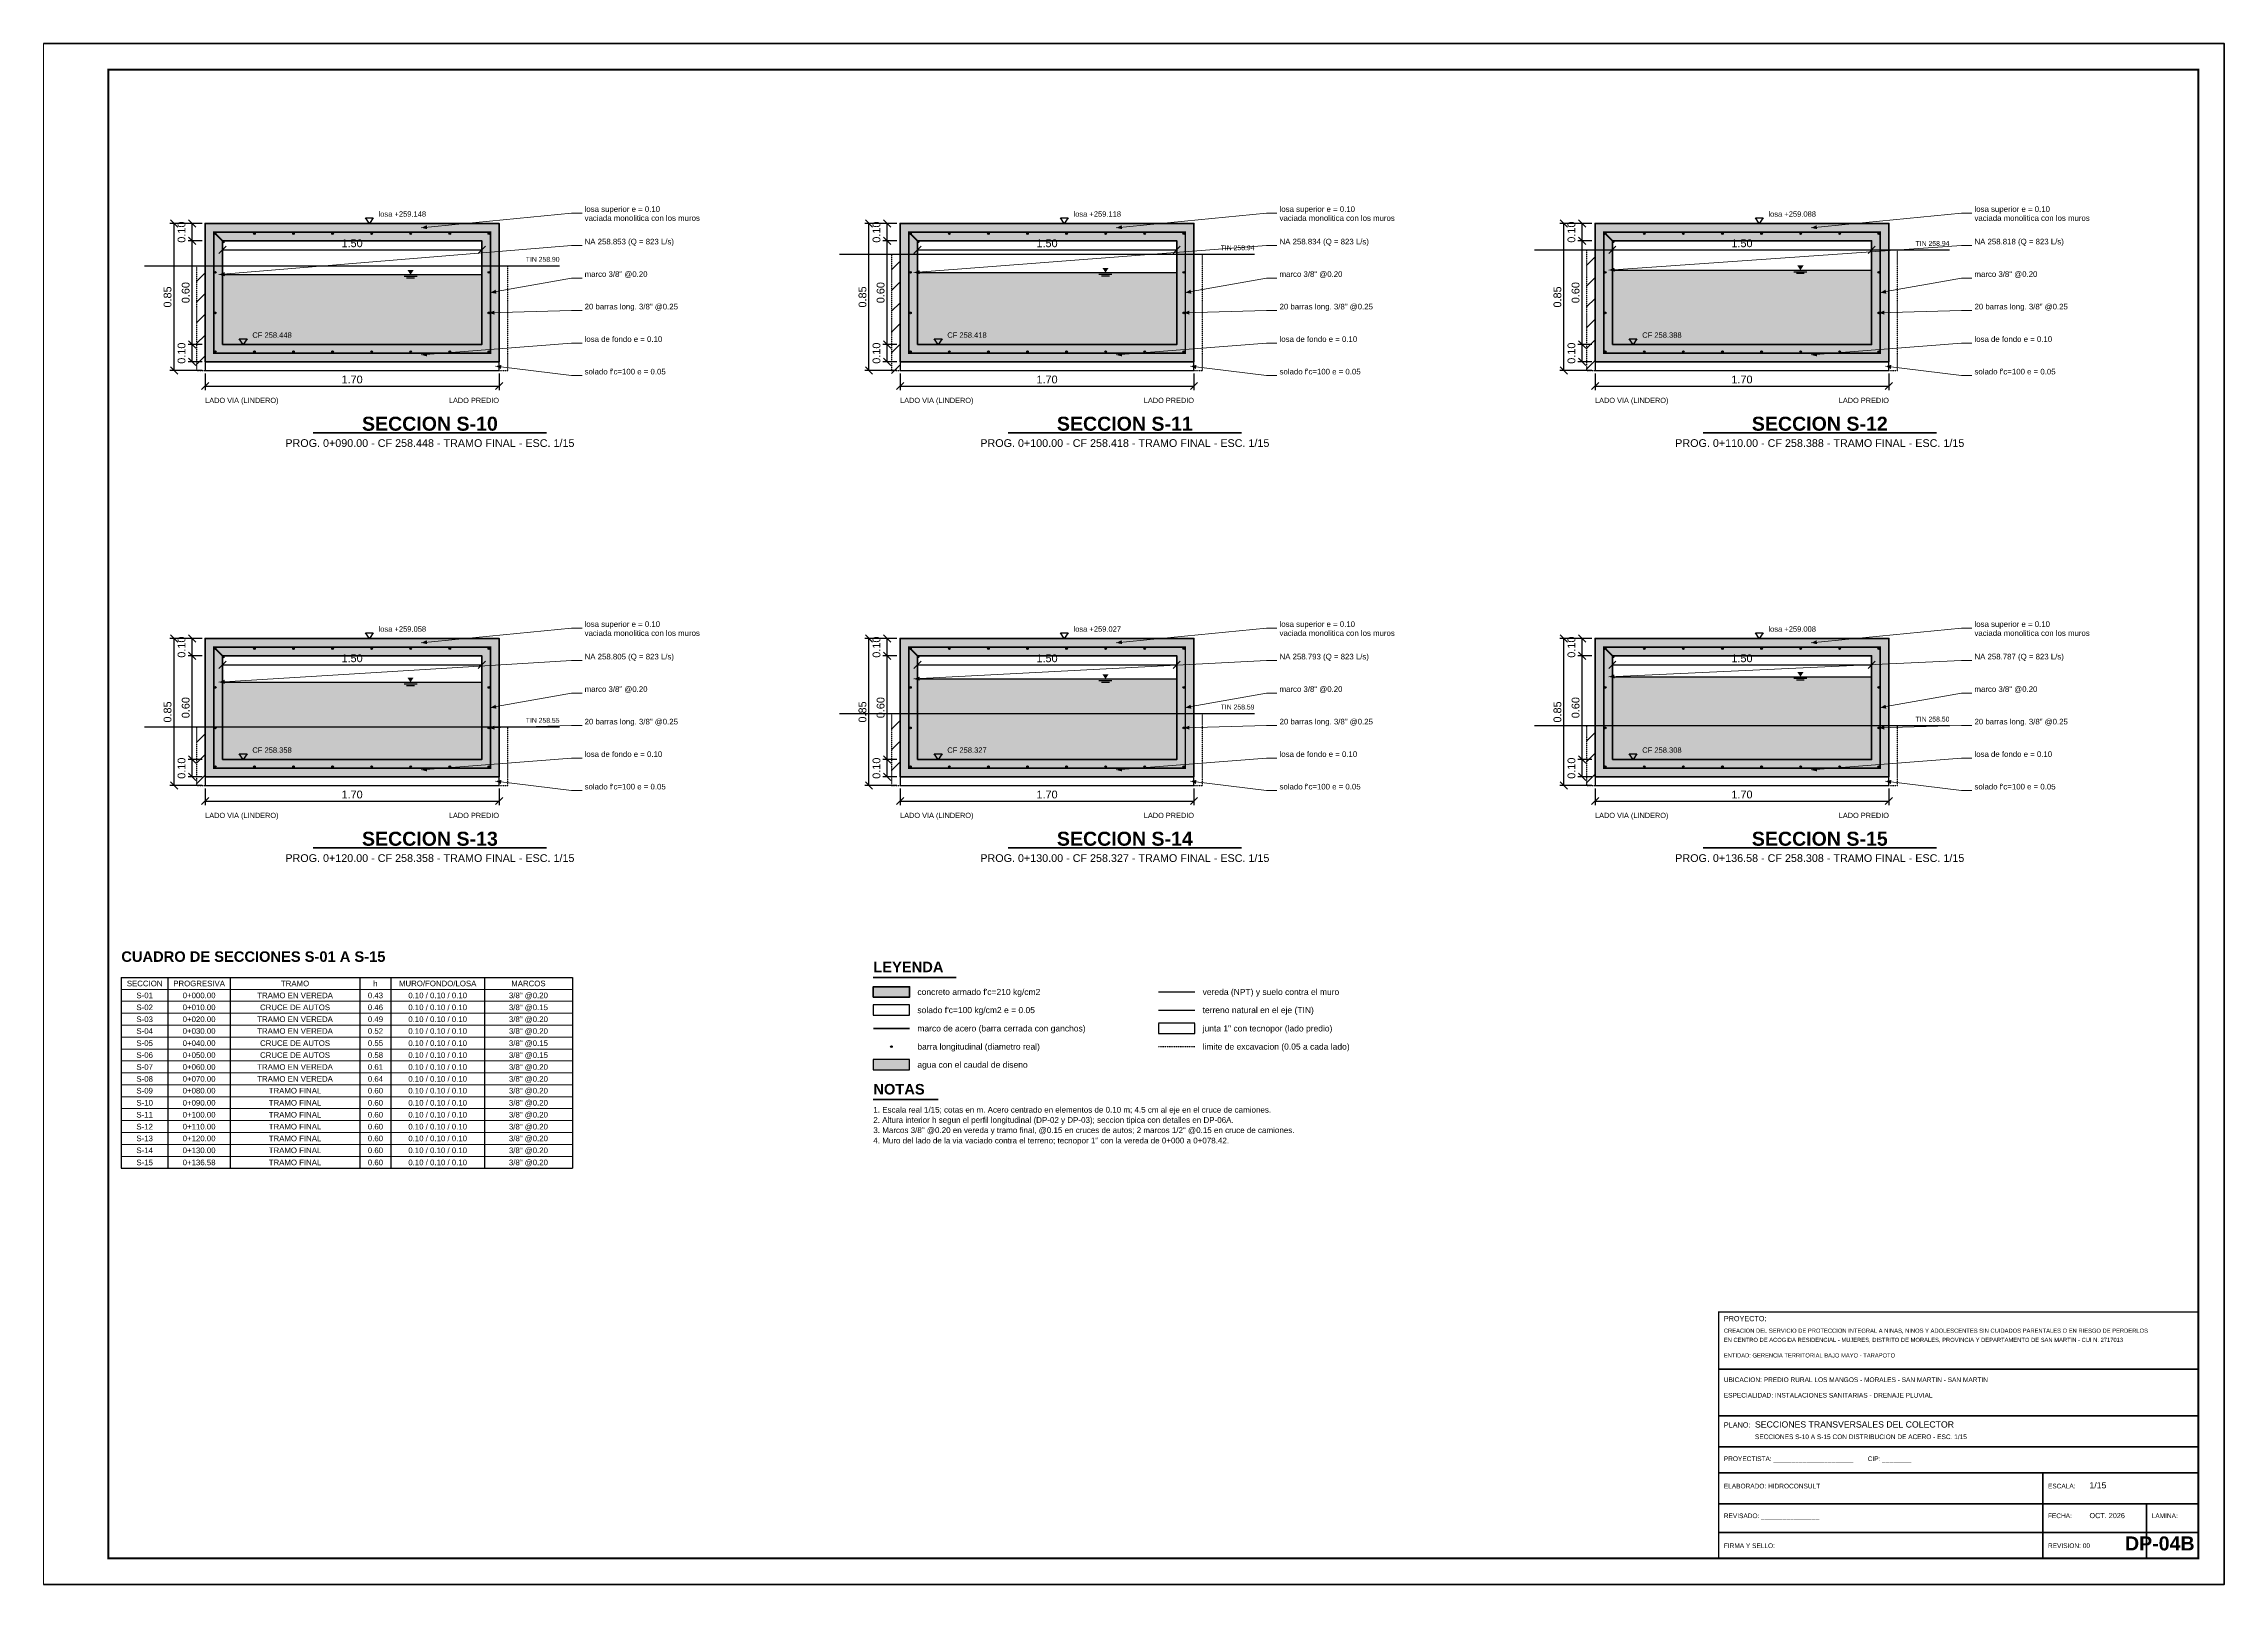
# Paper-space layout 'DP-04B' of a CAD drawing. Header units: metres, sheet in millimetres. Extents: x 0 to 841, y 0 to 594.
# The model-space entities are those that its viewports show. They can reach past a viewport. Long polylines and large blocks are cut down to what shows.
import ezdxf
from ezdxf.enums import TextEntityAlignment as Align

# ---------------------------------------------------------------- set-up
doc = ezdxf.new("R2010")
doc.units = ezdxf.units.M
doc.header["$LTSCALE"] = 0.25
doc.linetypes.add('DASHED', pattern=[1.524, 1.27, -0.254])
doc.linetypes.add('HIDDEN', pattern=[0.375, 0.25, -0.125])
for name, color, linetype, lineweight in [('ACERO', 1, 'CONTINUOUS', 35), ('AGUA', 150, 'DASHED', 25), ('CONCRETO', 250, 'CONTINUOUS', 50), ('COTAS', 94, 'CONTINUOUS', 18), ('GRILLA', 9, 'CONTINUOUS', 13), ('LLAMADAS', 30, 'CONTINUOUS', 18), ('MARCO', 7, 'CONTINUOUS', 50), ('ROTULO', 7, 'CONTINUOUS', 35), ('TERRENO', 7, 'CONTINUOUS', 30), ('TITULOS', 160, 'CONTINUOUS', 35)]:
    doc.layers.add(name, color=color, linetype=linetype, lineweight=lineweight)
for name, color, linetype in [('ACERO-PUNTOS', 5, 'CONTINUOUS'), ('AGUA-SIMBOLO', 150, 'CONTINUOUS'), ('EXCAVACION', 8, 'HIDDEN'), ('JUNTAS', 8, 'DASHED'), ('LEYENDA', 7, 'CONTINUOUS'), ('NIVELES', 7, 'CONTINUOUS'), ('ROTULO-TEXTO', 7, 'CONTINUOUS'), ('SOLADO', 8, 'CONTINUOUS'), ('TERRENO-EXISTENTE', 8, 'DASHED'), ('TEXTOS', 7, 'CONTINUOUS'), ('TEXTOS-NOTAS', 7, 'CONTINUOUS')]:
    doc.layers.add(name, color=color, linetype=linetype)
doc.layers.add('AGUA-RELLENO', color=150, linetype='CONTINUOUS', true_color=0xcde4f6)
doc.layers.add('CONCRETO-ACHURADO', color=8, linetype='CONTINUOUS', true_color=0xe2e2e2)
doc.styles.get("Standard").update_dxf_attribs({"font": 'arial.ttf'})
doc.styles.add('TITULOS', font='arialbd.ttf')
doc.dimstyles.new('COT-15', dxfattribs={"dimscale": 0.015, "dimtxt": 3, "dimasz": 2.2, "dimexe": 1.6, "dimexo": 1.2, "dimgap": 1, "dimtad": 1, "dimzin": 0, "dimdsep": 46, "dimtxsty": 'Standard', "dimtsz": 1.4, "dimcen": 2.5, "dimclrd": 256, "dimclre": 256, "dimclrt": 7, "dimazin": 3, "dimtfac": 1, "dimtmove": 0, "dimatfit": 3})

# ---------------------------------------------------------------- blocks, each defined once
blk = doc.blocks.new('SIMB-AGUA')
at = {"layer": 'AGUA-SIMBOLO'}
for p, q in [((-2.5, -0.6), (2.5, -0.6)), ((-1.5, -1.2), (1.5, -1.2))]:
    blk.add_line(p, q, dxfattribs=at)
blk.add_solid([(0, 0), (-1.2, 1.8), (1.2, 1.8)], dxfattribs=at)
blk = doc.blocks.new('ACERO-38')
at = {"layer": 'ACERO-PUNTOS'}
h = blk.add_hatch(color=5, dxfattribs=at)
h.dxf.hatch_style = 1
h.paths.add_polyline_path([(-0.00475, 0, 1), (0.00475, 0, 1)])
at = {"layer": 'ACERO-PUNTOS', "color": 5}
blk.add_circle((0, 0), 0.00475, dxfattribs=at)
blk = doc.blocks.new('_OBLIQUE')
at = {"color": 0, "linetype": 'BYBLOCK'}
blk.add_line((-0.5, -0.5), (0.5, 0.5), dxfattribs=at)
blk = doc.blocks.new('*D55')
for p, q in [((148.46, 7.752), (148.46, 7.6935)), ((148.46, 7.7175), (149.96, 7.7175)), ((149.96, 7.752), (149.96, 7.6935))]:
    blk.add_line(p, q)
at = {"layer": 'Defpoints'}
for p in [(148.46, 7.77), (148.46, 7.7175), (149.96, 7.77)]:
    blk.add_point(p, dxfattribs=at)
at = {"layer": 'COTAS', "xscale": 0.041999999999999996, "yscale": 0.041999999999999996}
for p in [(148.46, 7.7175), (149.96, 7.7175)]:
    blk.add_blockref('_OBLIQUE', p, dxfattribs=at)
at = {"layer": 'COTAS', "color": 7, "insert": (149.21, 7.755), "char_height": 0.045, "attachment_point": 5}
blk.add_mtext('1.50', dxfattribs=at)
blk = doc.blocks.new('SIMB-NIVEL')
at = {"layer": 'NIVELES'}
blk.add_line((-3, 0), (3, 0), dxfattribs=at)
blk.add_lwpolyline([(0, 0), (-1.5, 2.2), (1.5, 2.2)], close=True, dxfattribs=at)
blk = doc.blocks.new('*D61')
for p, q in [((152.48, 7.752), (152.48, 7.6935)), ((152.48, 7.7175), (153.98, 7.7175)), ((153.98, 7.752), (153.98, 7.6935))]:
    blk.add_line(p, q)
at = {"layer": 'Defpoints'}
for p in [(152.48, 7.77), (152.48, 7.7175), (153.98, 7.77)]:
    blk.add_point(p, dxfattribs=at)
at = {"layer": 'COTAS', "xscale": 0.041999999999999996, "yscale": 0.041999999999999996}
for p in [(152.48, 7.7175), (153.98, 7.7175)]:
    blk.add_blockref('_OBLIQUE', p, dxfattribs=at)
at = {"layer": 'COTAS', "color": 7, "insert": (153.23, 7.755), "char_height": 0.045, "attachment_point": 5}
blk.add_mtext('1.50', dxfattribs=at)
blk = doc.blocks.new('*D67')
for p, q in [((156.5, 7.752), (156.5, 7.6935)), ((156.5, 7.7175), (158, 7.7175)), ((158, 7.752), (158, 7.6935))]:
    blk.add_line(p, q)
at = {"layer": 'Defpoints'}
for p in [(156.5, 7.77), (156.5, 7.7175), (158, 7.77)]:
    blk.add_point(p, dxfattribs=at)
at = {"layer": 'COTAS', "xscale": 0.041999999999999996, "yscale": 0.041999999999999996}
for p in [(156.5, 7.7175), (158, 7.7175)]:
    blk.add_blockref('_OBLIQUE', p, dxfattribs=at)
at = {"layer": 'COTAS', "color": 7, "insert": (157.25, 7.755), "char_height": 0.045, "attachment_point": 5}
blk.add_mtext('1.50', dxfattribs=at)
blk = doc.blocks.new('*D73')
for p, q in [((148.46, 5.352), (148.46, 5.2935)), ((148.46, 5.3175), (149.96, 5.3175)), ((149.96, 5.352), (149.96, 5.2935))]:
    blk.add_line(p, q)
at = {"layer": 'Defpoints'}
for p in [(148.46, 5.37), (148.46, 5.3175), (149.96, 5.37)]:
    blk.add_point(p, dxfattribs=at)
at = {"layer": 'COTAS', "xscale": 0.041999999999999996, "yscale": 0.041999999999999996}
for p in [(148.46, 5.3175), (149.96, 5.3175)]:
    blk.add_blockref('_OBLIQUE', p, dxfattribs=at)
at = {"layer": 'COTAS', "color": 7, "insert": (149.21, 5.355), "char_height": 0.045, "attachment_point": 5}
blk.add_mtext('1.50', dxfattribs=at)
blk = doc.blocks.new('*D79')
for p, q in [((152.48, 5.352), (152.48, 5.2935)), ((152.48, 5.3175), (153.98, 5.3175)), ((153.98, 5.352), (153.98, 5.2935))]:
    blk.add_line(p, q)
at = {"layer": 'Defpoints'}
for p in [(152.48, 5.37), (152.48, 5.3175), (153.98, 5.37)]:
    blk.add_point(p, dxfattribs=at)
at = {"layer": 'COTAS', "xscale": 0.041999999999999996, "yscale": 0.041999999999999996}
for p in [(152.48, 5.3175), (153.98, 5.3175)]:
    blk.add_blockref('_OBLIQUE', p, dxfattribs=at)
at = {"layer": 'COTAS', "color": 7, "insert": (153.23, 5.355), "char_height": 0.045, "attachment_point": 5}
blk.add_mtext('1.50', dxfattribs=at)
blk = doc.blocks.new('*D85')
for p, q in [((156.5, 5.352), (156.5, 5.2935)), ((156.5, 5.3175), (158, 5.3175)), ((158, 5.352), (158, 5.2935))]:
    blk.add_line(p, q)
at = {"layer": 'Defpoints'}
for p in [(156.5, 5.37), (156.5, 5.3175), (158, 5.37)]:
    blk.add_point(p, dxfattribs=at)
at = {"layer": 'COTAS', "xscale": 0.041999999999999996, "yscale": 0.041999999999999996}
for p in [(156.5, 5.3175), (158, 5.3175)]:
    blk.add_blockref('_OBLIQUE', p, dxfattribs=at)
at = {"layer": 'COTAS', "color": 7, "insert": (157.25, 5.355), "char_height": 0.045, "attachment_point": 5}
blk.add_mtext('1.50', dxfattribs=at)

msp = doc.modelspace()

# ---------------------------------------------------------------- hatches: boundary and pattern name
at = {"layer": 'AGUA-RELLENO', "true_color": 0xcde4f6}
h = msp.add_hatch(color=7, dxfattribs=at)
h.dxf.hatch_style = 1
h.paths.add_polyline_path([(148.46, 7.17), (149.96, 7.17), (149.96, 7.574), (148.46, 7.574)])
h = msp.add_hatch(color=7, dxfattribs=at)
h.dxf.hatch_style = 1
h.paths.add_polyline_path([(152.48, 7.17), (153.98, 7.17), (153.98, 7.586), (152.48, 7.586)])
h = msp.add_hatch(color=7, dxfattribs=at)
h.dxf.hatch_style = 1
h.paths.add_polyline_path([(156.5, 7.17), (158, 7.17), (158, 7.6), (156.5, 7.6)])
h = msp.add_hatch(color=7, dxfattribs=at)
h.dxf.hatch_style = 1
h.paths.add_polyline_path([(148.46, 4.77), (149.96, 4.77), (149.96, 5.217), (148.46, 5.217)])
h = msp.add_hatch(color=7, dxfattribs=at)
h.dxf.hatch_style = 1
h.paths.add_polyline_path([(152.48, 4.77), (153.98, 4.77), (153.98, 5.236), (152.48, 5.236)])
h = msp.add_hatch(color=7, dxfattribs=at)
h.dxf.hatch_style = 1
h.paths.add_polyline_path([(156.5, 4.77), (158, 4.77), (158, 5.249), (156.5, 5.249)])
h = msp.add_hatch(color=7, dxfattribs=at)
h.dxf.hatch_style = 1
h.paths.add_polyline_path([(152.225, 2.975), (152.435, 2.975), (152.435, 3.035), (152.225, 3.035)])
at = {"layer": 'CONCRETO-ACHURADO', "true_color": 0xe2e2e2}
h = msp.add_hatch(color=7, dxfattribs=at)
h.dxf.hatch_style = 1
h.paths.add_polyline_path([(148.36, 7.07), (150.06, 7.07), (150.06, 7.87), (148.36, 7.87)])
h.paths.add_polyline_path([(148.46, 7.17), (149.96, 7.17), (149.96, 7.77), (148.46, 7.77)], flags=16)
h = msp.add_hatch(color=7, dxfattribs=at)
h.dxf.hatch_style = 1
h.paths.add_polyline_path([(152.38, 7.07), (154.08, 7.07), (154.08, 7.87), (152.38, 7.87)])
h.paths.add_polyline_path([(152.48, 7.17), (153.98, 7.17), (153.98, 7.77), (152.48, 7.77)], flags=16)
h = msp.add_hatch(color=7, dxfattribs=at)
h.dxf.hatch_style = 1
h.paths.add_polyline_path([(156.4, 7.07), (158.1, 7.07), (158.1, 7.87), (156.4, 7.87)])
h.paths.add_polyline_path([(156.5, 7.17), (158, 7.17), (158, 7.77), (156.5, 7.77)], flags=16)
h = msp.add_hatch(color=7, dxfattribs=at)
h.dxf.hatch_style = 1
h.paths.add_polyline_path([(148.36, 4.67), (150.06, 4.67), (150.06, 5.47), (148.36, 5.47)])
h.paths.add_polyline_path([(148.46, 4.77), (149.96, 4.77), (149.96, 5.37), (148.46, 5.37)], flags=16)
h = msp.add_hatch(color=7, dxfattribs=at)
h.dxf.hatch_style = 1
h.paths.add_polyline_path([(152.38, 4.67), (154.08, 4.67), (154.08, 5.47), (152.38, 5.47)])
h.paths.add_polyline_path([(152.48, 4.77), (153.98, 4.77), (153.98, 5.37), (152.48, 5.37)], flags=16)
h = msp.add_hatch(color=7, dxfattribs=at)
h.dxf.hatch_style = 1
h.paths.add_polyline_path([(156.4, 4.67), (158.1, 4.67), (158.1, 5.47), (156.4, 5.47)])
h.paths.add_polyline_path([(156.5, 4.77), (158, 4.77), (158, 5.37), (156.5, 5.37)], flags=16)
h = msp.add_hatch(color=7, dxfattribs=at)
h.dxf.hatch_style = 1
h.paths.add_polyline_path([(152.225, 3.396), (152.435, 3.396), (152.435, 3.456), (152.225, 3.456)])

# ---------------------------------------------------------------- linework, layer by layer
at = {"layer": 'ACERO', "const_width": 0.0095}
for points in [[(148.41, 7.12), (150.01, 7.12), (150.01, 7.82), (148.41, 7.82)], [(152.43, 7.12), (154.03, 7.12), (154.03, 7.82), (152.43, 7.82)], [(156.45, 7.12), (158.05, 7.12), (158.05, 7.82), (156.45, 7.82)], [(148.41, 4.72), (150.01, 4.72), (150.01, 5.42), (148.41, 5.42)], [(152.43, 4.72), (154.03, 4.72), (154.03, 5.42), (152.43, 5.42)], [(156.45, 4.72), (158.05, 4.72), (158.05, 5.42), (156.45, 5.42)]]:
    msp.add_lwpolyline(points, close=True, dxfattribs=at)
at = {"layer": 'ACERO'}
for points, const_width in [([(148.41, 7.82), (148.471, 7.759)], 0.0095), ([(148.41, 7.82), (148.471, 7.759)], 0.0095), ([(152.43, 7.82), (152.491, 7.759)], 0.0095), ([(152.43, 7.82), (152.491, 7.759)], 0.0095), ([(156.45, 7.82), (156.511, 7.759)], 0.0095), ([(156.45, 7.82), (156.511, 7.759)], 0.0095), ([(148.41, 5.42), (148.471, 5.359)], 0.0095), ([(148.41, 5.42), (148.471, 5.359)], 0.0095), ([(152.43, 5.42), (152.491, 5.359)], 0.0095), ([(152.43, 5.42), (152.491, 5.359)], 0.0095), ([(156.45, 5.42), (156.511, 5.359)], 0.0095), ([(156.45, 5.42), (156.511, 5.359)], 0.0095), ([(152.225, 3.215), (152.435, 3.215)], 0.0105)]:
    msp.add_lwpolyline(points, dxfattribs=dict(at, const_width=const_width))
at = {"layer": 'AGUA'}
for p, q in [((148.46, 7.574), (149.96, 7.574)), ((152.48, 7.586), (153.98, 7.586)), ((156.5, 7.6), (158, 7.6)), ((148.46, 5.217), (149.96, 5.217)), ((152.48, 5.236), (153.98, 5.236)), ((156.5, 5.249), (158, 5.249))]:
    msp.add_line(p, q, dxfattribs=at)
at = {"layer": 'AGUA-RELLENO'}
msp.add_lwpolyline([(152.225, 2.975), (152.435, 2.975), (152.435, 3.035), (152.225, 3.035)], close=True, dxfattribs=at)
at = {"layer": 'CONCRETO'}
for points in [[(148.36, 7.07), (150.06, 7.07), (150.06, 7.87), (148.36, 7.87)], [(152.38, 7.07), (154.08, 7.07), (154.08, 7.87), (152.38, 7.87)], [(156.4, 7.07), (158.1, 7.07), (158.1, 7.87), (156.4, 7.87)], [(148.46, 7.17), (149.96, 7.17), (149.96, 7.77), (148.46, 7.77)], [(152.48, 7.17), (153.98, 7.17), (153.98, 7.77), (152.48, 7.77)], [(156.5, 7.17), (158, 7.17), (158, 7.77), (156.5, 7.77)], [(148.36, 4.67), (150.06, 4.67), (150.06, 5.47), (148.36, 5.47)], [(152.38, 4.67), (154.08, 4.67), (154.08, 5.47), (152.38, 5.47)], [(156.4, 4.67), (158.1, 4.67), (158.1, 5.47), (156.4, 5.47)], [(148.46, 4.77), (149.96, 4.77), (149.96, 5.37), (148.46, 5.37)], [(152.48, 4.77), (153.98, 4.77), (153.98, 5.37), (152.48, 5.37)], [(156.5, 4.77), (158, 4.77), (158, 5.37), (156.5, 5.37)], [(152.225, 3.396), (152.435, 3.396), (152.435, 3.456), (152.225, 3.456)]]:
    msp.add_lwpolyline(points, close=True, dxfattribs=at)
at = {"layer": 'EXCAVACION'}
msp.add_line((153.875, 3.11), (154.085, 3.11), dxfattribs=at)
for points in [[(156.35, 7.717), (156.35, 7.02), (158.15, 7.02), (158.15, 7.717)], [(148.31, 7.625), (148.31, 7.02), (150.11, 7.02), (150.11, 7.625)], [(152.33, 7.692), (152.33, 7.02), (154.13, 7.02), (154.13, 7.692)], [(148.31, 4.959), (148.31, 4.62), (150.11, 4.62), (150.11, 4.959)], [(152.33, 5.036), (152.33, 4.62), (154.13, 4.62), (154.13, 5.036)], [(156.35, 4.966), (156.35, 4.62), (158.15, 4.62), (158.15, 4.966)]]:
    msp.add_lwpolyline(points, dxfattribs=at)
at = {"layer": 'GRILLA'}
for p, q in [((147.875, 3.441), (150.485, 3.441)), ((147.875, 3.372), (150.485, 3.372)), ((147.875, 3.303), (150.485, 3.303)), ((147.875, 3.234), (150.485, 3.234)), ((147.875, 3.165), (150.485, 3.165)), ((147.875, 3.096), (150.485, 3.096)), ((147.875, 3.027), (150.485, 3.027)), ((147.875, 2.958), (150.485, 2.958)), ((147.875, 2.889), (150.485, 2.889)), ((147.875, 2.82), (150.485, 2.82)), ((147.875, 2.751), (150.485, 2.751)), ((147.875, 2.682), (150.485, 2.682)), ((147.875, 2.613), (150.485, 2.613)), ((147.875, 2.544), (150.485, 2.544)), ((147.875, 2.475), (150.485, 2.475))]:
    msp.add_line(p, q, dxfattribs=at)
at = {"layer": 'JUNTAS'}
msp.add_lwpolyline([(153.875, 3.185), (154.085, 3.185), (154.085, 3.245), (153.875, 3.245)], close=True, dxfattribs=at)
at = {"layer": 'LLAMADAS'}
for p, q in [((150.48, 7.93), (149.61, 7.845)), ((150.54, 7.93), (150.48, 7.93)), ((154.5, 7.93), (153.63, 7.845)), ((154.56, 7.93), (154.5, 7.93)), ((158.52, 7.93), (157.65, 7.845)), ((158.58, 7.93), (158.52, 7.93)), ((150.48, 7.742), (148.44, 7.574)), ((150.54, 7.742), (150.48, 7.742)), ((154.5, 7.742), (152.46, 7.586)), ((154.56, 7.742), (154.5, 7.742)), ((158.52, 7.742), (156.48, 7.6)), ((158.58, 7.742), (158.52, 7.742)), ((150.48, 7.554), (150.01, 7.47)), ((150.54, 7.554), (150.48, 7.554)), ((154.5, 7.554), (154.03, 7.47)), ((154.56, 7.554), (154.5, 7.554)), ((158.52, 7.554), (158.05, 7.47)), ((158.58, 7.554), (158.52, 7.554)), ((150.48, 7.366), (150.001, 7.353)), ((150.54, 7.366), (150.48, 7.366)), ((154.5, 7.366), (154.021, 7.353)), ((154.56, 7.366), (154.5, 7.366)), ((158.52, 7.366), (158.041, 7.353)), ((158.58, 7.366), (158.52, 7.366)), ((150.48, 7.178), (149.61, 7.11)), ((150.54, 7.178), (150.48, 7.178)), ((154.5, 7.178), (153.63, 7.11)), ((154.56, 7.178), (154.5, 7.178)), ((158.52, 7.178), (157.65, 7.11)), ((158.58, 7.178), (158.52, 7.178)), ((150.48, 6.99), (150.04, 7.045)), ((150.54, 6.99), (150.48, 6.99)), ((154.5, 6.99), (154.06, 7.045)), ((154.56, 6.99), (154.5, 6.99)), ((158.52, 6.99), (158.08, 7.045)), ((158.58, 6.99), (158.52, 6.99)), ((150.48, 5.53), (149.61, 5.445)), ((150.54, 5.53), (150.48, 5.53)), ((154.5, 5.53), (153.63, 5.445)), ((154.56, 5.53), (154.5, 5.53)), ((158.52, 5.53), (157.65, 5.445)), ((158.58, 5.53), (158.52, 5.53)), ((150.48, 5.342), (148.44, 5.217)), ((150.54, 5.342), (150.48, 5.342)), ((154.5, 5.342), (152.46, 5.236)), ((154.56, 5.342), (154.5, 5.342)), ((158.52, 5.342), (156.48, 5.249)), ((158.58, 5.342), (158.52, 5.342)), ((150.48, 5.154), (150.01, 5.07)), ((150.54, 5.154), (150.48, 5.154)), ((154.5, 5.154), (154.03, 5.07)), ((154.56, 5.154), (154.5, 5.154)), ((158.52, 5.154), (158.05, 5.07)), ((158.58, 5.154), (158.52, 5.154)), ((150.48, 4.966), (150.001, 4.953)), ((150.54, 4.966), (150.48, 4.966)), ((154.5, 4.966), (154.021, 4.953)), ((154.56, 4.966), (154.5, 4.966)), ((158.52, 4.966), (158.041, 4.953)), ((158.58, 4.966), (158.52, 4.966)), ((150.48, 4.778), (149.61, 4.71)), ((150.54, 4.778), (150.48, 4.778)), ((154.5, 4.778), (153.63, 4.71)), ((154.56, 4.778), (154.5, 4.778)), ((158.52, 4.778), (157.65, 4.71)), ((158.58, 4.778), (158.52, 4.778)), ((150.48, 4.59), (150.04, 4.645)), ((150.54, 4.59), (150.48, 4.59)), ((154.5, 4.59), (154.06, 4.645)), ((154.56, 4.59), (154.5, 4.59)), ((158.52, 4.59), (158.08, 4.645)), ((158.58, 4.59), (158.52, 4.59))]:
    msp.add_line(p, q, dxfattribs=at)
for points in [[(149.61, 7.845), (149.644, 7.837), (149.642, 7.86)], [(153.63, 7.845), (153.664, 7.837), (153.662, 7.86)], [(157.65, 7.845), (157.684, 7.837), (157.682, 7.86)], [(148.44, 7.574), (148.474, 7.565), (148.472, 7.589)], [(152.46, 7.586), (152.494, 7.577), (152.492, 7.6)], [(156.48, 7.6), (156.514, 7.591), (156.512, 7.614)], [(150.01, 7.47), (150.045, 7.464), (150.04, 7.487)], [(154.03, 7.47), (154.065, 7.464), (154.06, 7.487)], [(158.05, 7.47), (158.085, 7.464), (158.08, 7.487)], [(150.001, 7.353), (150.034, 7.343), (150.033, 7.366)], [(154.021, 7.353), (154.054, 7.343), (154.053, 7.366)], [(158.041, 7.353), (158.074, 7.343), (158.073, 7.366)], [(149.61, 7.11), (149.644, 7.101), (149.642, 7.124)], [(153.63, 7.11), (153.664, 7.101), (153.662, 7.124)], [(157.65, 7.11), (157.684, 7.101), (157.682, 7.124)], [(150.04, 7.045), (150.071, 7.029), (150.074, 7.052)], [(154.06, 7.045), (154.091, 7.029), (154.094, 7.052)], [(158.08, 7.045), (158.111, 7.029), (158.114, 7.052)], [(149.61, 5.445), (149.644, 5.437), (149.642, 5.46)], [(153.63, 5.445), (153.664, 5.437), (153.662, 5.46)], [(157.65, 5.445), (157.684, 5.437), (157.682, 5.46)], [(148.44, 5.217), (148.474, 5.208), (148.472, 5.231)], [(152.46, 5.236), (152.494, 5.226), (152.492, 5.249)], [(156.48, 5.249), (156.513, 5.239), (156.512, 5.262)], [(150.01, 5.07), (150.045, 5.064), (150.04, 5.087)], [(154.03, 5.07), (154.065, 5.064), (154.06, 5.087)], [(158.05, 5.07), (158.085, 5.064), (158.08, 5.087)], [(150.001, 4.953), (150.034, 4.943), (150.033, 4.966)], [(154.021, 4.953), (154.054, 4.943), (154.053, 4.966)], [(158.041, 4.953), (158.074, 4.943), (158.073, 4.966)], [(149.61, 4.71), (149.644, 4.701), (149.642, 4.724)], [(153.63, 4.71), (153.664, 4.701), (153.662, 4.724)], [(157.65, 4.71), (157.684, 4.701), (157.682, 4.724)], [(150.04, 4.645), (150.071, 4.629), (150.074, 4.652)], [(154.06, 4.645), (154.091, 4.629), (154.094, 4.652)], [(158.08, 4.645), (158.111, 4.629), (158.114, 4.652)]]:
    msp.add_solid(points, dxfattribs=at)
at = {"layer": 'MARCO'}
msp.add_lwpolyline([(147.425, 0), (160.04, 0), (160.04, 8.91), (147.425, 8.91)], close=True, dxfattribs=at)
at = {"layer": 'MARCO', "const_width": 0.012}
msp.add_lwpolyline([(147.8, 0.15), (159.89, 0.15), (159.89, 8.76), (147.8, 8.76)], close=True, dxfattribs=at)
at = {"layer": 'ROTULO'}
for p, q in [((157.115, 1.245), (159.89, 1.245)), ((157.115, 0.975), (159.89, 0.975)), ((157.115, 0.795), (159.89, 0.795)), ((157.115, 0.645), (159.89, 0.645)), ((158.99, 0.645), (158.99, 0.15)), ((157.115, 0.465), (159.89, 0.465)), ((159.59, 0.465), (159.59, 0.15)), ((157.115, 0.3), (159.89, 0.3))]:
    msp.add_line(p, q, dxfattribs=at)
at = {"layer": 'ROTULO', "const_width": 0.0075}
msp.add_lwpolyline([(157.115, 0.15), (159.89, 0.15), (159.89, 1.575), (157.115, 1.575)], close=True, dxfattribs=at)
at = {"layer": 'SOLADO'}
for points in [[(148.36, 7.02), (150.06, 7.02), (150.06, 7.07), (148.36, 7.07)], [(152.38, 7.02), (154.08, 7.02), (154.08, 7.07), (152.38, 7.07)], [(156.4, 7.02), (158.1, 7.02), (158.1, 7.07), (156.4, 7.07)], [(148.36, 4.62), (150.06, 4.62), (150.06, 4.67), (148.36, 4.67)], [(152.38, 4.62), (154.08, 4.62), (154.08, 4.67), (152.38, 4.67)], [(156.4, 4.62), (158.1, 4.62), (158.1, 4.67), (156.4, 4.67)], [(152.225, 3.291), (152.435, 3.291), (152.435, 3.351), (152.225, 3.351)]]:
    msp.add_lwpolyline(points, close=True, dxfattribs=at)
at = {"layer": 'TERRENO'}
for p, q in [((148.36, 7.585), (148.31, 7.535)), ((152.38, 7.652), (152.33, 7.602)), ((156.4, 7.677), (156.35, 7.627)), ((148.36, 7.465), (148.31, 7.415)), ((152.38, 7.532), (152.33, 7.482)), ((156.4, 7.557), (156.35, 7.507)), ((148.36, 7.345), (148.31, 7.295)), ((152.38, 7.412), (152.33, 7.362)), ((156.4, 7.437), (156.35, 7.387)), ((156.4, 7.317), (156.35, 7.267)), ((148.36, 7.225), (148.31, 7.175)), ((152.38, 7.292), (152.33, 7.242)), ((156.4, 7.197), (156.35, 7.147)), ((148.36, 7.105), (148.31, 7.055)), ((152.38, 7.172), (152.33, 7.122)), ((156.4, 7.077), (156.35, 7.027)), ((152.38, 7.052), (152.33, 7.002)), ((152.38, 4.996), (152.33, 4.946)), ((156.4, 4.926), (156.35, 4.876)), ((148.36, 4.919), (148.31, 4.869)), ((148.36, 4.799), (148.31, 4.749)), ((152.38, 4.876), (152.33, 4.826)), ((156.4, 4.806), (156.35, 4.756)), ((148.36, 4.679), (148.31, 4.629)), ((152.38, 4.756), (152.33, 4.706)), ((156.4, 4.686), (156.35, 4.636)), ((153.875, 3.426), (154.085, 3.426))]:
    msp.add_line(p, q, dxfattribs=at)
at = {"layer": 'TERRENO-EXISTENTE'}
msp.add_line((153.875, 3.321), (154.085, 3.321), dxfattribs=at)
for points in [[(156.05, 7.717), (158.45, 7.717)], [(148.01, 7.625), (150.41, 7.625)], [(152.03, 7.692), (154.43, 7.692)], [(148.01, 4.959), (150.41, 4.959)], [(152.03, 5.036), (154.43, 5.036)], [(156.05, 4.966), (158.45, 4.966)]]:
    msp.add_lwpolyline(points, dxfattribs=at)
at = {"layer": 'TEXTOS'}
for p, q in [((147.875, 3.51), (150.485, 3.51)), ((147.875, 3.51), (147.875, 2.406)), ((148.145, 3.51), (148.145, 2.406)), ((148.505, 3.51), (148.505, 2.406)), ((149.255, 3.51), (149.255, 2.406)), ((149.435, 3.51), (149.435, 2.406)), ((149.975, 3.51), (149.975, 2.406)), ((150.485, 3.51), (150.485, 2.406)), ((147.875, 2.406), (150.485, 2.406))]:
    msp.add_line(p, q, dxfattribs=at)
at = {"layer": 'TITULOS'}
for p, q in [((148.985, 6.66), (150.335, 6.66)), ((153.005, 6.66), (154.355, 6.66)), ((157.025, 6.66), (158.375, 6.66)), ((148.985, 4.26), (150.335, 4.26)), ((153.005, 4.26), (154.355, 4.26)), ((157.025, 4.26), (158.375, 4.26)), ((152.225, 3.51), (152.705, 3.51)), ((152.225, 2.804), (152.6, 2.804))]:
    msp.add_line(p, q, dxfattribs=at)

# ---------------------------------------------------------------- block references
for p in [(148.419, 7.811), (148.645, 7.811), (148.871, 7.811), (149.097, 7.811), (149.323, 7.811), (149.549, 7.811), (149.775, 7.811), (150.001, 7.811), (152.44, 7.811), (152.665, 7.811), (152.891, 7.811), (153.117, 7.811), (153.343, 7.811), (153.569, 7.811), (153.795, 7.811), (154.021, 7.811), (156.459, 7.811), (156.685, 7.811), (156.911, 7.811), (157.137, 7.811), (157.363, 7.811), (157.589, 7.811), (157.815, 7.811), (158.041, 7.811), (148.419, 7.587), (150.001, 7.587), (152.44, 7.587), (154.021, 7.587), (156.459, 7.587), (158.041, 7.587), (148.419, 7.353), (150.001, 7.353), (152.44, 7.353), (154.021, 7.353), (156.459, 7.353), (158.041, 7.353), (148.419, 7.129), (148.645, 7.129), (148.871, 7.129), (149.097, 7.129), (149.323, 7.129), (149.549, 7.129), (149.775, 7.129), (150.001, 7.129), (152.44, 7.129), (152.665, 7.129), (152.891, 7.129), (153.117, 7.129), (153.343, 7.129), (153.569, 7.129), (153.795, 7.129), (154.021, 7.129), (156.459, 7.129), (156.685, 7.129), (156.911, 7.129), (157.137, 7.129), (157.363, 7.129), (157.589, 7.129), (157.815, 7.129), (158.041, 7.129), (148.419, 5.411), (148.645, 5.411), (148.871, 5.411), (149.097, 5.411), (149.323, 5.411), (149.549, 5.411), (149.775, 5.411), (150.001, 5.411), (152.44, 5.411), (152.665, 5.411), (152.891, 5.411), (153.117, 5.411), (153.343, 5.411), (153.569, 5.411), (153.795, 5.411), (154.021, 5.411), (156.459, 5.411), (156.685, 5.411), (156.911, 5.411), (157.137, 5.411), (157.363, 5.411), (157.589, 5.411), (157.815, 5.411), (158.041, 5.411), (148.419, 5.187), (150.001, 5.187), (152.44, 5.187), (154.021, 5.187), (156.459, 5.187), (158.041, 5.187), (148.419, 4.953), (150.001, 4.953), (152.44, 4.953), (154.021, 4.953), (156.459, 4.953), (158.041, 4.953), (148.419, 4.729), (148.645, 4.729), (148.871, 4.729), (149.097, 4.729), (149.323, 4.729), (149.549, 4.729), (149.775, 4.729), (150.001, 4.729), (152.44, 4.729), (152.665, 4.729), (152.891, 4.729), (153.117, 4.729), (153.343, 4.729), (153.569, 4.729), (153.795, 4.729), (154.021, 4.729), (156.459, 4.729), (156.685, 4.729), (156.911, 4.729), (157.137, 4.729), (157.363, 4.729), (157.589, 4.729), (157.815, 4.729), (158.041, 4.729)]:
    msp.add_blockref('ACERO-38', p)
at = {"xscale": 0.015, "yscale": 0.015}
for p in [(149.548, 7.574), (153.568, 7.586), (157.588, 7.6), (149.548, 5.217), (153.568, 5.236), (157.588, 5.249)]:
    msp.add_blockref('SIMB-AGUA', p, dxfattribs=at)
at = {"layer": 'ACERO-PUNTOS'}
msp.add_blockref('ACERO-38', (152.33, 3.11), dxfattribs=at)
at = {"layer": 'NIVELES', "xscale": 0.015, "yscale": 0.015}
for p in [(149.31, 7.87), (153.33, 7.87), (157.35, 7.87), (148.58, 7.17), (152.6, 7.17), (156.62, 7.17), (149.31, 5.47), (153.33, 5.47), (157.35, 5.47), (148.58, 4.77), (152.6, 4.77), (156.62, 4.77)]:
    msp.add_blockref('SIMB-NIVEL', p, dxfattribs=at)

# ---------------------------------------------------------------- texts
at = {"layer": 'LEYENDA'}
for s, p in [("concreto armado f'c=210 kg/cm2", (152.48, 3.426)), ('vereda (NPT) y suelo contra el muro', (154.13, 3.426)), ("solado f'c=100 kg/cm2 e = 0.05", (152.48, 3.321)), ('terreno natural en el eje (TIN)', (154.13, 3.321)), ('marco de acero (barra cerrada con ganchos)', (152.48, 3.215)), ('junta 1" con tecnopor (lado predio)', (154.13, 3.215)), ('barra longitudinal (diametro real)', (152.48, 3.11)), ('limite de excavacion (0.05 a cada lado)', (154.13, 3.11)), ('agua con el caudal de diseno', (152.48, 3.005))]:
    msp.add_text(s, height=0.0351, dxfattribs=at).set_placement(p, align=Align.MIDDLE_LEFT)
at = {"layer": 'NIVELES'}
for s, p in [('losa +259.148', (149.363, 7.909)), ('losa +259.118', (153.383, 7.909)), ('losa +259.088', (157.403, 7.909)), ('CF 258.448', (148.633, 7.209)), ('CF 258.418', (152.653, 7.209)), ('CF 258.388', (156.673, 7.209)), ('losa +259.058', (149.363, 5.509)), ('losa +259.027', (153.383, 5.509)), ('losa +259.008', (157.403, 5.509)), ('CF 258.358', (148.633, 4.809)), ('CF 258.327', (152.653, 4.809)), ('CF 258.308', (156.673, 4.809))]:
    msp.add_text(s, height=0.0312, dxfattribs=at).set_placement(p)
at = {"layer": 'ROTULO-TEXTO'}
for s, height, p in [('PROYECTO:', 0.03, (157.145, 1.522)), ('CREACION DEL SERVICIO DE PROTECCION INTEGRAL A NINAS, NINOS Y ADOLESCENTES SIN CUIDADOS PARENTALES O EN RIESGO DE PERDERLOS', 0.024, (157.145, 1.455)), ('EN CENTRO DE ACOGIDA RESIDENCIAL - MUJERES, DISTRITO DE MORALES, PROVINCIA Y DEPARTAMENTO DE SAN MARTIN - CUI N. 2717013', 0.024, (157.145, 1.402)), ('ENTIDAD: GERENCIA TERRITORIAL BAJO MAYO - TARAPOTO', 0.024, (157.145, 1.312)), ('UBICACION: PREDIO RURAL LOS MANGOS - MORALES - SAN MARTIN - SAN MARTIN', 0.027, (157.145, 1.17)), ('ESPECIALIDAD: INSTALACIONES SANITARIAS - DRENAJE PLUVIAL', 0.027, (157.145, 1.08)), ('PLANO:', 0.03, (157.145, 0.907)), ('SECCIONES TRANSVERSALES DEL COLECTOR', 0.036, (157.325, 0.907)), ('SECCIONES S-10 A S-15 CON DISTRIBUCION DE ACERO - ESC. 1/15', 0.027, (157.325, 0.84)), ('PROYECTISTA: ______________________        CIP: ________', 0.027, (157.145, 0.713)), ('ELABORADO: HIDROCONSULT', 0.027, (157.145, 0.555)), ('ESCALA:', 0.027, (159.02, 0.555)), ('1/15', 0.036, (159.26, 0.555)), ('REVISADO: ________________', 0.027, (157.145, 0.383)), ('FECHA:', 0.027, (159.02, 0.383)), ('OCT. 2026', 0.03, (159.26, 0.383)), ('LAMINA:', 0.027, (159.62, 0.383)), ('FIRMA Y SELLO:', 0.027, (157.145, 0.21)), ('REVISION: 00', 0.027, (159.02, 0.21))]:
    msp.add_text(s, height=height, dxfattribs=at).set_placement(p)
at = {"layer": 'TEXTOS'}
for s, p in [('losa superior e = 0.10', (150.555, 7.937)), ('losa superior e = 0.10', (154.575, 7.937)), ('losa superior e = 0.10', (158.595, 7.937)), ('vaciada monolitica con los muros', (150.555, 7.885)), ('vaciada monolitica con los muros', (154.575, 7.885)), ('vaciada monolitica con los muros', (158.595, 7.885)), ('NA 258.853 (Q = 823 L/s)', (150.555, 7.749)), ('NA 258.834 (Q = 823 L/s)', (154.575, 7.749)), ('NA 258.818 (Q = 823 L/s)', (158.595, 7.749)), ('marco 3/8" @0.20', (150.555, 7.561)), ('marco 3/8" @0.20', (154.575, 7.561)), ('marco 3/8" @0.20', (158.595, 7.561)), ('20 barras long. 3/8" @0.25', (150.555, 7.373)), ('20 barras long. 3/8" @0.25', (154.575, 7.373)), ('20 barras long. 3/8" @0.25', (158.595, 7.373)), ('losa de fondo e = 0.10', (150.555, 7.185)), ('losa de fondo e = 0.10', (154.575, 7.185)), ('losa de fondo e = 0.10', (158.595, 7.185)), ("solado f'c=100 e = 0.05", (150.555, 6.997)), ("solado f'c=100 e = 0.05", (154.575, 6.997)), ("solado f'c=100 e = 0.05", (158.595, 6.997)), ('losa superior e = 0.10', (150.555, 5.537)), ('losa superior e = 0.10', (154.575, 5.537)), ('losa superior e = 0.10', (158.595, 5.537)), ('vaciada monolitica con los muros', (150.555, 5.485)), ('vaciada monolitica con los muros', (154.575, 5.485)), ('vaciada monolitica con los muros', (158.595, 5.485)), ('NA 258.805 (Q = 823 L/s)', (150.555, 5.349)), ('NA 258.793 (Q = 823 L/s)', (154.575, 5.349)), ('NA 258.787 (Q = 823 L/s)', (158.595, 5.349)), ('marco 3/8" @0.20', (150.555, 5.161)), ('marco 3/8" @0.20', (154.575, 5.161)), ('marco 3/8" @0.20', (158.595, 5.161)), ('20 barras long. 3/8" @0.25', (150.555, 4.973)), ('20 barras long. 3/8" @0.25', (154.575, 4.973)), ('20 barras long. 3/8" @0.25', (158.595, 4.973)), ('losa de fondo e = 0.10', (150.555, 4.785)), ('losa de fondo e = 0.10', (154.575, 4.785)), ('losa de fondo e = 0.10', (158.595, 4.785)), ("solado f'c=100 e = 0.05", (150.555, 4.597)), ("solado f'c=100 e = 0.05", (154.575, 4.597)), ("solado f'c=100 e = 0.05", (158.595, 4.597))]:
    msp.add_text(s, height=0.0324, dxfattribs=at).set_placement(p)
for s, p in [('TIN 258.94', (154.43, 7.707)), ('TIN 258.94', (158.45, 7.732)), ('TIN 258.90', (150.41, 7.64)), ('TIN 258.59', (154.43, 5.051)), ('TIN 258.55', (150.41, 4.974)), ('TIN 258.50', (158.45, 4.981))]:
    msp.add_text(s, height=0.0283, dxfattribs=at).set_placement(p, align=Align.BOTTOM_RIGHT)
for p in [(148.36, 6.862), (152.38, 6.862), (156.4, 6.862), (148.36, 4.462), (152.38, 4.462), (156.4, 4.462)]:
    msp.add_text('LADO VIA (LINDERO)', height=0.03038, dxfattribs=at).set_placement(p, align=Align.TOP_LEFT)
for p in [(150.06, 6.862), (154.08, 6.862), (158.1, 6.862), (150.06, 4.462), (154.08, 4.462), (158.1, 4.462)]:
    msp.add_text('LADO PREDIO', height=0.03038, dxfattribs=at).set_placement(p, align=Align.TOP_RIGHT)
for s, height, p in [('PROG. 0+090.00 - CF 258.448 - TRAMO FINAL - ESC. 1/15', 0.04455, (149.66, 6.6)), ('PROG. 0+100.00 - CF 258.418 - TRAMO FINAL - ESC. 1/15', 0.04455, (153.68, 6.6)), ('PROG. 0+110.00 - CF 258.388 - TRAMO FINAL - ESC. 1/15', 0.04455, (157.7, 6.6)), ('PROG. 0+120.00 - CF 258.358 - TRAMO FINAL - ESC. 1/15', 0.04455, (149.66, 4.2)), ('PROG. 0+130.00 - CF 258.327 - TRAMO FINAL - ESC. 1/15', 0.04455, (153.68, 4.2)), ('PROG. 0+136.58 - CF 258.308 - TRAMO FINAL - ESC. 1/15', 0.04455, (157.7, 4.2)), ('SECCION', 0.0324, (148.01, 3.475)), ('S-01', 0.0324, (148.01, 3.406)), ('PROGRESIVA', 0.0324, (148.325, 3.475)), ('0+000.00', 0.0324, (148.325, 3.406)), ('TRAMO EN VEREDA', 0.0324, (148.88, 3.406)), ('TRAMO', 0.0324, (148.88, 3.475)), ('0.43', 0.0324, (149.345, 3.406)), ('h', 0.0324, (149.345, 3.475)), ('MURO/FONDO/LOSA', 0.0324, (149.705, 3.475)), ('0.10 / 0.10 / 0.10', 0.0324, (149.705, 3.406)), ('3/8" @0.20', 0.0324, (150.23, 3.406)), ('MARCOS', 0.0324, (150.23, 3.475)), ('S-02', 0.0324, (148.01, 3.337)), ('S-03', 0.0324, (148.01, 3.268)), ('0+010.00', 0.0324, (148.325, 3.337)), ('0+020.00', 0.0324, (148.325, 3.268)), ('TRAMO EN VEREDA', 0.0324, (148.88, 3.268)), ('CRUCE DE AUTOS', 0.0324, (148.88, 3.337)), ('0.46', 0.0324, (149.345, 3.337)), ('0.49', 0.0324, (149.345, 3.268)), ('0.10 / 0.10 / 0.10', 0.0324, (149.705, 3.337)), ('0.10 / 0.10 / 0.10', 0.0324, (149.705, 3.268)), ('3/8" @0.15', 0.0324, (150.23, 3.337)), ('3/8" @0.20', 0.0324, (150.23, 3.268)), ('S-04', 0.0324, (148.01, 3.2)), ('0+030.00', 0.0324, (148.325, 3.2)), ('TRAMO EN VEREDA', 0.0324, (148.88, 3.2)), ('0.52', 0.0324, (149.345, 3.2)), ('0.10 / 0.10 / 0.10', 0.0324, (149.705, 3.2)), ('3/8" @0.20', 0.0324, (150.23, 3.2)), ('S-05', 0.0324, (148.01, 3.13)), ('S-06', 0.0324, (148.01, 3.061)), ('0+040.00', 0.0324, (148.325, 3.13)), ('0+050.00', 0.0324, (148.325, 3.061)), ('CRUCE DE AUTOS', 0.0324, (148.88, 3.13)), ('CRUCE DE AUTOS', 0.0324, (148.88, 3.061)), ('0.55', 0.0324, (149.345, 3.13)), ('0.58', 0.0324, (149.345, 3.061)), ('0.10 / 0.10 / 0.10', 0.0324, (149.705, 3.13)), ('0.10 / 0.10 / 0.10', 0.0324, (149.705, 3.061)), ('3/8" @0.15', 0.0324, (150.23, 3.13)), ('3/8" @0.15', 0.0324, (150.23, 3.061)), ('S-07', 0.0324, (148.01, 2.992)), ('S-08', 0.0324, (148.01, 2.923)), ('0+060.00', 0.0324, (148.325, 2.992)), ('0+070.00', 0.0324, (148.325, 2.923)), ('TRAMO EN VEREDA', 0.0324, (148.88, 2.992)), ('TRAMO EN VEREDA', 0.0324, (148.88, 2.923)), ('0.61', 0.0324, (149.345, 2.992)), ('0.64', 0.0324, (149.345, 2.923)), ('0.10 / 0.10 / 0.10', 0.0324, (149.705, 2.992)), ('0.10 / 0.10 / 0.10', 0.0324, (149.705, 2.923)), ('3/8" @0.20', 0.0324, (150.23, 2.992)), ('3/8" @0.20', 0.0324, (150.23, 2.923)), ('S-09', 0.0324, (148.01, 2.855)), ('S-10', 0.0324, (148.01, 2.785)), ('0+080.00', 0.0324, (148.325, 2.855)), ('0+090.00', 0.0324, (148.325, 2.785)), ('TRAMO FINAL', 0.0324, (148.88, 2.855)), ('TRAMO FINAL', 0.0324, (148.88, 2.785)), ('0.60', 0.0324, (149.345, 2.855)), ('0.60', 0.0324, (149.345, 2.785)), ('0.10 / 0.10 / 0.10', 0.0324, (149.705, 2.855)), ('0.10 / 0.10 / 0.10', 0.0324, (149.705, 2.785)), ('3/8" @0.20', 0.0324, (150.23, 2.855)), ('3/8" @0.20', 0.0324, (150.23, 2.785)), ('S-11', 0.0324, (148.01, 2.716)), ('S-12', 0.0324, (148.01, 2.647)), ('0+100.00', 0.0324, (148.325, 2.716)), ('0+110.00', 0.0324, (148.325, 2.647)), ('TRAMO FINAL', 0.0324, (148.88, 2.716)), ('TRAMO FINAL', 0.0324, (148.88, 2.647)), ('0.60', 0.0324, (149.345, 2.716)), ('0.60', 0.0324, (149.345, 2.647)), ('0.10 / 0.10 / 0.10', 0.0324, (149.705, 2.716)), ('0.10 / 0.10 / 0.10', 0.0324, (149.705, 2.647)), ('3/8" @0.20', 0.0324, (150.23, 2.716)), ('3/8" @0.20', 0.0324, (150.23, 2.647)), ('S-13', 0.0324, (148.01, 2.579)), ('S-14', 0.0324, (148.01, 2.51)), ('0+120.00', 0.0324, (148.325, 2.579)), ('0+130.00', 0.0324, (148.325, 2.51)), ('TRAMO FINAL', 0.0324, (148.88, 2.579)), ('TRAMO FINAL', 0.0324, (148.88, 2.51)), ('0.60', 0.0324, (149.345, 2.579)), ('0.60', 0.0324, (149.345, 2.51)), ('0.10 / 0.10 / 0.10', 0.0324, (149.705, 2.579)), ('0.10 / 0.10 / 0.10', 0.0324, (149.705, 2.51)), ('3/8" @0.20', 0.0324, (150.23, 2.579)), ('3/8" @0.20', 0.0324, (150.23, 2.51)), ('S-15', 0.0324, (148.01, 2.44)), ('0+136.58', 0.0324, (148.325, 2.44)), ('TRAMO FINAL', 0.0324, (148.88, 2.44)), ('0.60', 0.0324, (149.345, 2.44)), ('0.10 / 0.10 / 0.10', 0.0324, (149.705, 2.44)), ('3/8" @0.20', 0.0324, (150.23, 2.44))]:
    msp.add_text(s, height=height, dxfattribs=at).set_placement(p, align=Align.MIDDLE_CENTER)
at = {"layer": 'TEXTOS-NOTAS'}
for s, p in [('2. Altura interior h segun el perfil longitudinal (DP-02 y DP-03); seccion tipica con detalles en DP-06A.', (152.225, 2.669)), ('1. Escala real 1/15; cotas en m. Acero centrado en elementos de 0.10 m; 4.5 cm al eje en el cruce de camiones.', (152.225, 2.728)), ('4. Muro del lado de la via vaciado contra el terreno; tecnopor 1" con la vereda de 0+000 a 0+078.42.', (152.225, 2.55)), ('3. Marcos 3/8" @0.20 en vereda y tramo final, @0.15 en cruces de autos; 2 marcos 1/2" @0.15 en cruce de camiones.', (152.225, 2.61))]:
    msp.add_text(s, height=0.03315, dxfattribs=at).set_placement(p)
at = {"layer": 'TITULOS', "style": 'TITULOS'}
for s, p in [('SECCION S-10', (149.66, 6.712)), ('SECCION S-11', (153.68, 6.712)), ('SECCION S-12', (157.7, 6.712)), ('SECCION S-13', (149.66, 4.312)), ('SECCION S-14', (153.68, 4.312)), ('SECCION S-15', (157.7, 4.312))]:
    msp.add_text(s, height=0.081, dxfattribs=at).set_placement(p, align=Align.MIDDLE_CENTER)
for s, height, p in [('CUADRO DE SECCIONES S-01 A S-15', 0.06075, (147.875, 3.6)), ('LEYENDA', 0.0608, (152.225, 3.54)), ('NOTAS', 0.0608, (152.225, 2.833))]:
    msp.add_text(s, height=height, dxfattribs=at).set_placement(p)
msp.add_text('DP-04B', height=0.081, dxfattribs=at).set_placement((159.868, 0.172), align=Align.BOTTOM_RIGHT)

# ---------------------------------------------------------------- dimensions: what is measured, and where the dimension line sits
at = {"layer": 'COTAS'}
for base, p1, p2 in [((148.18, 7.02), (148.36, 7.02), (148.36, 7.87)), ((148.285, 7.77), (148.36, 7.77), (148.36, 7.87)), ((152.2, 7.02), (152.38, 7.02), (152.38, 7.87)), ((152.305, 7.77), (152.38, 7.77), (152.38, 7.87)), ((156.22, 7.02), (156.4, 7.02), (156.4, 7.87)), ((156.325, 7.77), (156.4, 7.77), (156.4, 7.87)), ((148.285, 7.17), (148.36, 7.17), (148.36, 7.77)), ((152.305, 7.17), (152.38, 7.17), (152.38, 7.77)), ((156.325, 7.17), (156.4, 7.17), (156.4, 7.77)), ((148.285, 7.07), (148.36, 7.07), (148.36, 7.17)), ((152.305, 7.07), (152.38, 7.07), (152.38, 7.17)), ((156.325, 7.07), (156.4, 7.07), (156.4, 7.17)), ((148.18, 4.62), (148.36, 4.62), (148.36, 5.47)), ((148.285, 5.37), (148.36, 5.37), (148.36, 5.47)), ((152.2, 4.62), (152.38, 4.62), (152.38, 5.47)), ((152.305, 5.37), (152.38, 5.37), (152.38, 5.47)), ((156.22, 4.62), (156.4, 4.62), (156.4, 5.47)), ((156.325, 5.37), (156.4, 5.37), (156.4, 5.47)), ((148.285, 4.77), (148.36, 4.77), (148.36, 5.37)), ((152.305, 4.77), (152.38, 4.77), (152.38, 5.37)), ((156.325, 4.77), (156.4, 4.77), (156.4, 5.37)), ((148.285, 4.67), (148.36, 4.67), (148.36, 4.77)), ((152.305, 4.67), (152.38, 4.67), (152.38, 4.77)), ((156.325, 4.67), (156.4, 4.67), (156.4, 4.77))]:
    msp.add_linear_dim(base=base, p1=p1, p2=p2, angle=90, dimstyle='COT-15', dxfattribs=at).render()
for base, p1, p2, picture, middle in [((148.46, 7.718), (148.46, 7.77), (149.96, 7.77), '*D55', (149.21, 7.755)), ((152.48, 7.718), (152.48, 7.77), (153.98, 7.77), '*D61', (153.23, 7.755)), ((156.5, 7.718), (156.5, 7.77), (158, 7.77), '*D67', (157.25, 7.755)), ((148.46, 5.318), (148.46, 5.37), (149.96, 5.37), '*D73', (149.21, 5.355)), ((152.48, 5.318), (152.48, 5.37), (153.98, 5.37), '*D79', (153.23, 5.355)), ((156.5, 5.318), (156.5, 5.37), (158, 5.37), '*D85', (157.25, 5.355))]:
    dim = msp.add_linear_dim(base=base, p1=p1, p2=p2, dimstyle='COT-15', dxfattribs=at)
    dim.commit()
    dim.dimension.update_dxf_attribs({"geometry": picture, "text_midpoint": middle})
for base, p1, p2 in [((148.36, 6.93), (148.36, 7.02), (150.06, 7.02)), ((152.38, 6.93), (152.38, 7.02), (154.08, 7.02)), ((156.4, 6.93), (156.4, 7.02), (158.1, 7.02)), ((148.36, 4.53), (148.36, 4.62), (150.06, 4.62)), ((152.38, 4.53), (152.38, 4.62), (154.08, 4.62)), ((156.4, 4.53), (156.4, 4.62), (158.1, 4.62))]:
    msp.add_linear_dim(base=base, p1=p1, p2=p2, dimstyle='COT-15', dxfattribs=at).render()

psp = doc.layouts.new('DP-04B')

# ---------------------------------------------------------------- viewports
at = {"layer": 'MARCO'}
psp.add_viewport(center=(420.5, 297), size=(841, 594), view_center_point=(153.733, 4.455), view_height=8.91, dxfattribs=at)

doc.saveas('drawing.dxf')
